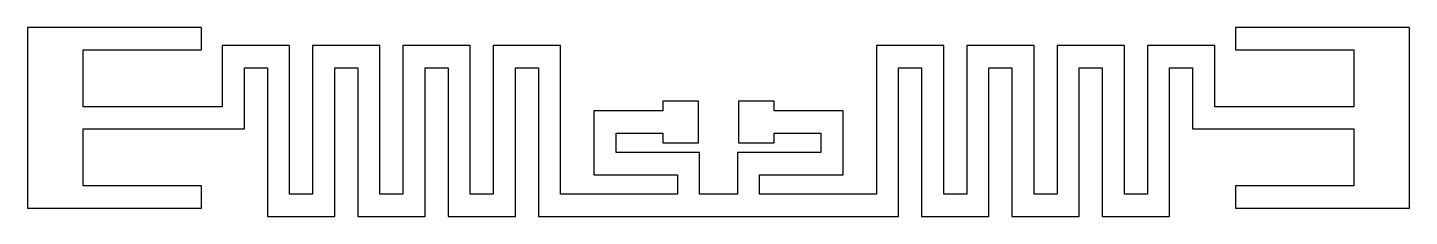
# Model space of a CAD drawing. Extents: x -49.7 to 49.7, y -0.8 to 12.8.
import ezdxf

# ---------------------------------------------------------------- set-up
doc = ezdxf.new("R2010")
doc.units = 0

msp = doc.modelspace()

# ---------------------------------------------------------------- linework, layer by layer
at = {"layer": 'COPPER (ANNEALED)'}
msp.add_lwpolyline([(-1.36, 0.8), (-1.36, 3.8), (-7.36, 3.8), (-7.36, 5.2), (-4, 5.2), (-4, 4.5), (-1.45, 4.5), (-1.45, 7.5), (-4, 7.5), (-4, 6.8), (-8.96, 6.8), (-8.96, 2.2), (-2.96, 2.2), (-2.96, 0.8), (-11.36, 0.8), (-11.36, 11.5), (-16.21, 11.5), (-16.21, 0.8), (-17.86, 0.8), (-17.86, 11.5), (-22.71, 11.5), (-22.71, 0.8), (-24.36, 0.8), (-24.36, 11.5), (-29.21, 11.5), (-29.21, 0.8), (-30.86, 0.8), (-30.86, 11.5), (-35.71, 11.5), (-35.71, 7.1), (-45.71, 7.1), (-45.71, 11.2), (-37.21, 11.2), (-37.21, 12.8), (-49.71, 12.8), (-49.71, -0.2), (-37.21, -0.2), (-37.21, 1.4), (-45.71, 1.4), (-45.71, 5.5), (-34.11, 5.5), (-34.11, 9.9), (-32.46, 9.9), (-32.46, -0.8), (-27.61, -0.8), (-27.61, 9.9), (-25.96, 9.9), (-25.96, -0.8), (-21.11, -0.8), (-21.11, 9.9), (-19.46, 9.9), (-19.46, -0.8), (-14.61, -0.8), (-14.61, 9.9), (-12.96, 9.9), (-12.96, -0.8), (12.96, -0.8), (12.96, 9.9), (14.61, 9.9), (14.61, -0.8), (19.46, -0.8), (19.46, 9.9), (21.11, 9.9), (21.11, -0.8), (25.96, -0.8), (25.96, 9.9), (27.61, 9.9), (27.61, -0.8), (32.46, -0.8), (32.46, 9.9), (34.11, 9.9), (34.11, 5.5), (45.71, 5.5), (45.71, 1.4), (37.21, 1.4), (37.21, -0.2), (49.71, -0.2), (49.71, 12.8), (37.21, 12.8), (37.21, 11.2), (45.71, 11.2), (45.71, 7.1), (35.71, 7.1), (35.71, 11.5), (30.86, 11.5), (30.86, 0.8), (29.21, 0.8), (29.21, 11.5), (24.36, 11.5), (24.36, 0.8), (22.71, 0.8), (22.71, 11.5), (17.86, 11.5), (17.86, 0.8), (16.21, 0.8), (16.21, 11.5), (11.36, 11.5), (11.36, 0.8), (2.96, 0.8), (2.96, 2.2), (8.96, 2.2), (8.96, 6.8), (4, 6.8), (4, 7.5), (1.45, 7.5), (1.45, 4.5), (4, 4.5), (4, 5.2), (7.36, 5.2), (7.36, 3.8), (1.36, 3.8), (1.36, 0.8)], close=True, dxfattribs=at)

doc.saveas('drawing.dxf')
